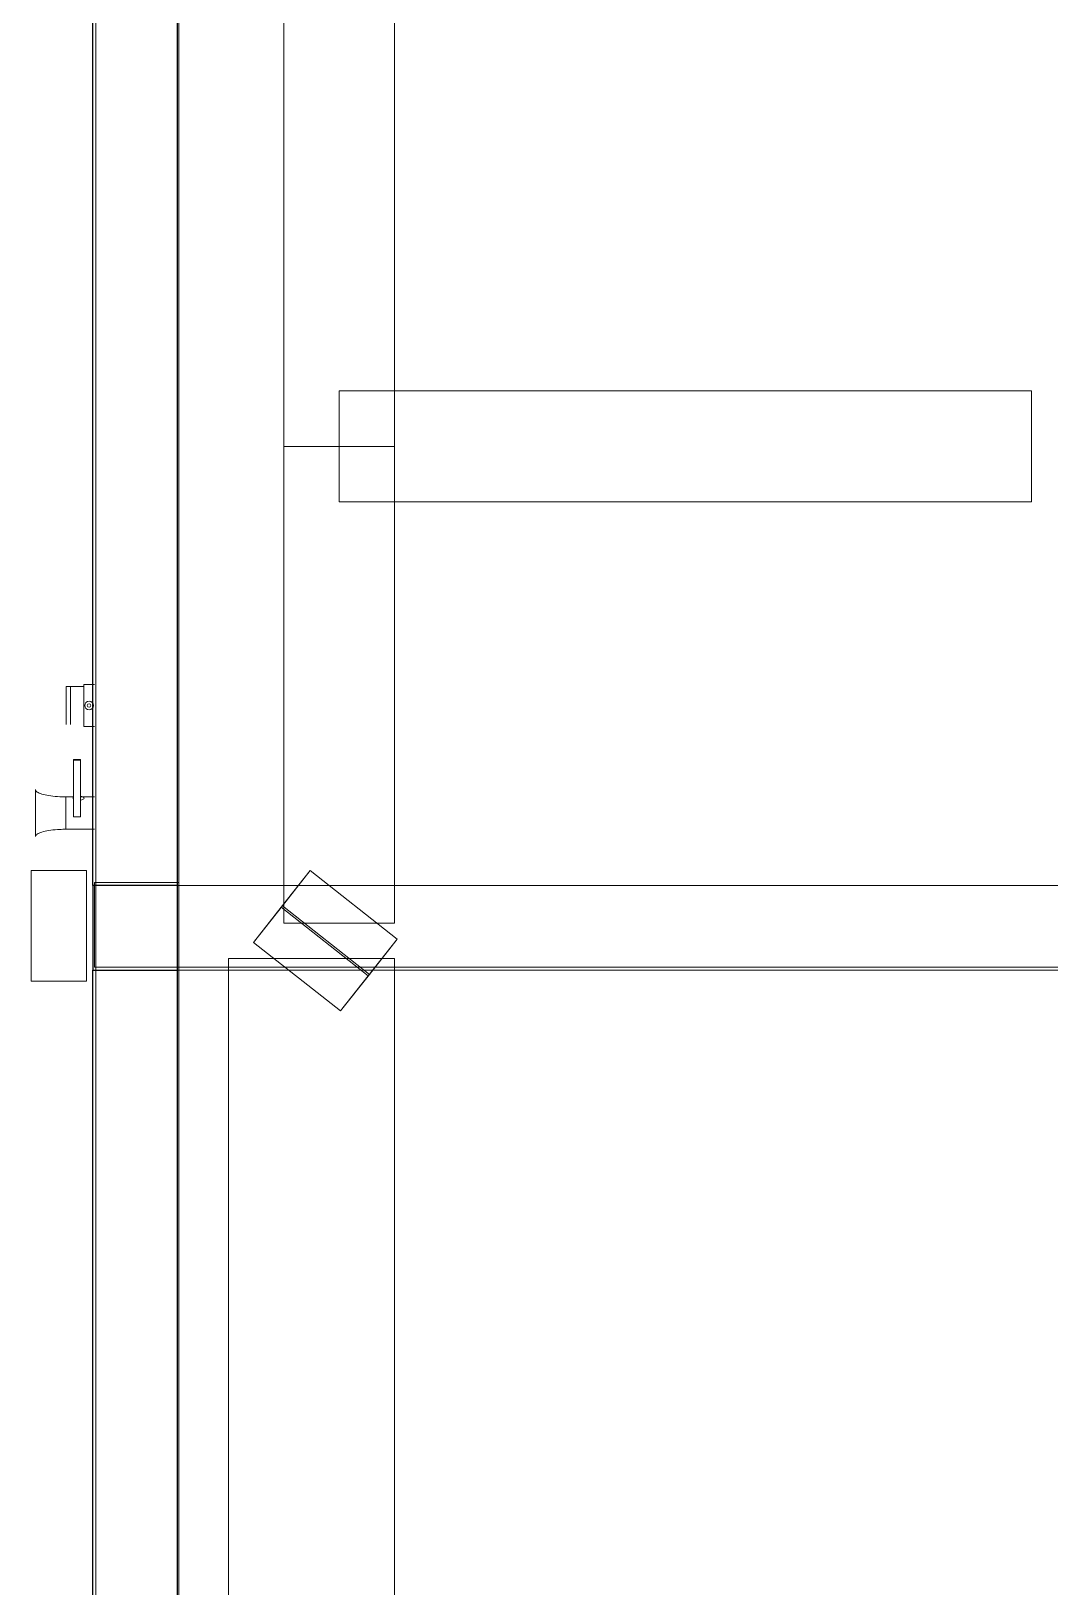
# Model space of a CAD drawing. Header units: inches. Extents: x -1128 to 651, y 96 to 845.
# Drawn here: x -975.75 to -972.43, y 690.18 to 695.26 of the extents above; entities that cross this region are included whole.
import ezdxf

# ---------------------------------------------------------------- set-up
doc = ezdxf.new("R2010")
doc.units = ezdxf.units.IN
doc.header["$MEASUREMENT"] = 0
for name, color, linetype in [('Background Stuff', 253, 'Continuous'), ('Cable Trench', 2, 'Continuous'), ('硅胶总平面底图 工艺装置区', 253, 'Continuous')]:
    doc.layers.add(name, color=color, linetype=linetype)

msp = doc.modelspace()

# ---------------------------------------------------------------- linework, layer by layer
at = {"color": 6, "lineweight": 0}
msp.add_lwpolyline([(-975.5391, 707.3874), (-967.1458, 707.3874), (-967.1458, 684.9151), (-975.5391, 684.9151)], close=True, dxfattribs=at)
at = {"layer": 'Background Stuff', "linetype": 'Continuous'}
for p, q in [((-975.5483, 692.4682), (-975.5483, 696.0267)), ((-975.2728, 692.4682), (-975.2728, 696.0267)), ((-975.5483, 692.4682), (-975.5483, 692.1927)), ((-975.2728, 692.4682), (-975.5483, 692.4682)), ((-975.2728, 692.1927), (-975.2728, 692.4682)), ((-975.5483, 688.6802), (-975.5483, 692.1927)), ((-975.5483, 692.1927), (-975.2728, 692.1927)), ((-975.2728, 688.6802), (-975.2728, 692.1927))]:
    msp.add_line(p, q, dxfattribs=at)
at = {"layer": 'Cable Trench', "linetype": 'Continuous', "lineweight": 13}
for p, q in [((-974.9257, 693.9015), (-974.9257, 697.8024)), ((-974.9257, 693.9015), (-974.9257, 697.8024)), ((-974.5642, 693.9015), (-974.5642, 697.8024)), ((-974.5642, 693.9015), (-974.5642, 697.8024)), ((-974.9257, 693.9015), (-974.9257, 696.0267)), ((-974.9257, 693.9015), (-974.9257, 696.0266)), ((-974.5642, 693.9015), (-974.5642, 696.0267)), ((-974.5642, 693.9015), (-974.5642, 696.0266)), ((-974.745, 693.7207), (-974.745, 694.0823)), ((-974.745, 694.0823), (-972.4854, 694.0823)), ((-974.745, 694.0823), (-974.745, 693.7207)), ((-974.745, 694.0823), (-972.4854, 694.0823)), ((-974.745, 693.7207), (-974.745, 694.0823)), ((-974.745, 694.0823), (-972.4854, 694.0823)), ((-974.745, 694.0823), (-974.745, 693.7207)), ((-974.745, 694.0823), (-972.4854, 694.0823)), ((-972.4854, 693.7207), (-972.4854, 694.0823)), ((-972.4854, 694.0823), (-972.4854, 693.7207)), ((-972.4854, 693.7207), (-972.4854, 694.0823)), ((-972.4854, 694.0823), (-972.4854, 693.7207)), ((-974.5642, 693.9015), (-974.9257, 693.9015)), ((-974.9257, 692.4682), (-974.9257, 693.9015)), ((-974.9257, 693.9015), (-974.5642, 693.9015)), ((-974.9257, 692.3456), (-974.9257, 693.9015)), ((-974.5642, 693.9015), (-974.9257, 693.9015)), ((-974.9257, 693.9015), (-974.5642, 693.9015)), ((-974.5642, 693.9015), (-974.9257, 693.9015)), ((-974.9257, 692.4682), (-974.9257, 693.9015)), ((-974.9257, 693.9015), (-974.5642, 693.9015)), ((-974.9257, 692.3456), (-974.9257, 693.9015)), ((-974.5642, 693.9015), (-974.9257, 693.9015)), ((-974.9257, 693.9015), (-974.5642, 693.9015)), ((-974.5642, 692.4682), (-974.5642, 693.9015)), ((-974.5642, 692.3456), (-974.5642, 693.9015)), ((-974.5642, 692.4682), (-974.5642, 693.9015)), ((-974.5642, 692.3456), (-974.5642, 693.9015)), ((-974.745, 693.7207), (-972.4854, 693.7207)), ((-974.745, 693.7207), (-972.4854, 693.7207)), ((-974.745, 693.7207), (-972.4854, 693.7207)), ((-974.745, 693.7207), (-972.4854, 693.7207)), ((-974.9341, 692.3977), (-974.8399, 692.5172)), ((-974.9341, 692.3977), (-974.8399, 692.5172)), ((-974.9303, 692.4024), (-974.8399, 692.5172)), ((-974.9303, 692.4024), (-974.8399, 692.5172)), ((-974.8399, 692.5172), (-974.5559, 692.2936)), ((-974.8399, 692.5172), (-974.5559, 692.2936)), ((-974.9257, 692.3456), (-974.9257, 692.4682)), ((-974.9257, 692.3456), (-974.9257, 692.4682)), ((-974.5642, 692.3456), (-974.5642, 692.4682)), ((-974.5642, 692.3456), (-974.5642, 692.4682)), ((-975.0245, 692.2829), (-974.9303, 692.4024)), ((-975.0245, 692.2829), (-974.9303, 692.4024)), ((-975.0245, 692.2829), (-974.9341, 692.3977)), ((-975.0245, 692.2829), (-974.9341, 692.3977)), ((-974.65, 692.174), (-974.9341, 692.3977)), ((-974.65, 692.174), (-974.9341, 692.3977)), ((-974.9303, 692.4024), (-974.6463, 692.1788)), ((-974.9303, 692.4024), (-974.6463, 692.1788)), ((-974.5642, 692.3456), (-974.9257, 692.3456)), ((-974.9257, 692.3456), (-974.5642, 692.3456)), ((-974.5642, 692.3456), (-974.9257, 692.3456)), ((-974.9257, 692.3456), (-974.5642, 692.3456)), ((-974.7404, 692.0592), (-975.0245, 692.2829)), ((-974.7404, 692.0592), (-975.0245, 692.2829)), ((-974.5559, 692.2936), (-974.65, 692.174)), ((-974.5559, 692.2936), (-974.65, 692.174)), ((-974.6463, 692.1788), (-974.5559, 692.2936)), ((-974.6463, 692.1788), (-974.5559, 692.2936)), ((-975.1065, 692.1927), (-975.1065, 692.2308)), ((-974.5642, 692.2308), (-975.1065, 692.2308)), ((-975.1065, 692.2308), (-974.5642, 692.2308)), ((-975.1065, 688.3262), (-975.1065, 692.2308)), ((-975.1065, 692.1927), (-975.1065, 692.2308)), ((-974.5642, 692.2308), (-975.1065, 692.2308)), ((-975.1065, 692.2308), (-974.5642, 692.2308)), ((-975.1065, 688.3262), (-975.1065, 692.2308)), ((-974.5642, 688.3262), (-974.5642, 692.2308)), ((-974.5642, 692.1927), (-974.5642, 692.2308)), ((-974.5642, 688.3262), (-974.5642, 692.2308)), ((-974.5642, 692.1927), (-974.5642, 692.2308)), ((-975.1065, 688.6802), (-975.1065, 692.1927)), ((-975.1065, 688.6802), (-975.1065, 692.1927)), ((-974.6463, 692.1788), (-974.7404, 692.0592)), ((-974.6463, 692.1788), (-974.7404, 692.0592)), ((-974.5642, 688.6802), (-974.5642, 692.1927)), ((-974.5642, 688.6802), (-974.5642, 692.1927)), ((-974.7404, 692.0592), (-974.65, 692.174)), ((-974.7404, 692.0592), (-974.65, 692.174))]:
    msp.add_line(p, q, dxfattribs=at)
at = {"layer": '硅胶总平面底图 工艺装置区', "color": 253, "linetype": 'Continuous', "lineweight": 0}
for p, q in [((-975.2681, 692.4781), (-975.2681, 696.0365)), ((-975.6355, 692.9942), (-975.6355, 693.1181)), ((-975.6211, 693.1181), (-975.6355, 693.1181)), ((-975.6211, 692.9942), (-975.6211, 693.1181)), ((-975.6211, 693.1181), (-975.5781, 693.1181)), ((-975.5436, 693.125), (-975.5781, 693.125)), ((-975.5781, 693.125), (-975.5781, 692.9873)), ((-975.6355, 693.001), (-975.6355, 692.9942)), ((-975.5781, 692.9873), (-975.5436, 692.9873)), ((-975.6119, 692.8795), (-975.5891, 692.8795)), ((-975.6119, 692.8795), (-975.6119, 692.8781)), ((-975.6119, 692.8795), (-975.6119, 692.6923)), ((-975.6119, 692.8781), (-975.5891, 692.8781)), ((-975.5891, 692.8781), (-975.5891, 692.8795)), ((-975.5891, 692.6923), (-975.5891, 692.8795)), ((-975.7361, 692.705), (-975.7361, 692.7818)), ((-975.6367, 692.6521), (-975.6367, 692.7579)), ((-975.6367, 692.7579), (-975.6119, 692.7579)), ((-975.5891, 692.7579), (-975.5436, 692.7579)), ((-975.7361, 692.6282), (-975.7361, 692.705)), ((-975.6119, 692.6923), (-975.5891, 692.6923)), ((-975.6367, 692.6521), (-975.5436, 692.6521)), ((-975.75, 692.5179), (-975.5693, 692.5179)), ((-975.75, 692.5179), (-975.5693, 692.5179)), ((-975.75, 692.5179), (-975.75, 692.1563)), ((-975.75, 692.1563), (-975.75, 692.5179)), ((-975.5693, 692.1563), (-975.5693, 692.5179)), ((-975.5693, 692.1563), (-975.5693, 692.5179)), ((-975.5436, 692.4781), (-975.5436, 692.2026)), ((-975.2681, 692.4781), (-975.5436, 692.4781)), ((-975.2728, 692.4682), (-967.4213, 692.4682)), ((-975.2681, 692.2026), (-975.2681, 692.4781)), ((-975.5436, 692.2026), (-975.2681, 692.2026)), ((-975.2728, 692.1927), (-967.4213, 692.1927)), ((-975.2681, 692.2026), (-967.4166, 692.2026)), ((-975.2681, 688.6901), (-975.2681, 692.2026)), ((-975.5693, 692.1563), (-975.75, 692.1563)), ((-975.5693, 692.1563), (-975.75, 692.1563))]:
    msp.add_line(p, q, dxfattribs=at)
for radius in [0.0143, 0.00574]:
    msp.add_circle((-975.5609, 693.0561), radius, dxfattribs=at)
for major_axis, start_param, end_param in [((-0.0179, 0), 5.931591, 6.283185), ((-0.0179, 0), 0, 0.351594), ((0.0179, 0), 5.052012, 7.514359)]:
    msp.add_ellipse((-975.5951, 692.7539), major_axis=major_axis, ratio=0.382683, start_param=start_param, end_param=end_param, dxfattribs=at)
for points in [[(-975.7361, 692.7818), (-975.7361, 692.7812), (-975.736, 692.7806), (-975.7358, 692.78), (-975.7356, 692.7793), (-975.7353, 692.7787), (-975.7348, 692.778), (-975.7342, 692.7771), (-975.7334, 692.7763), (-975.7325, 692.7754), (-975.731, 692.7741), (-975.7291, 692.7729), (-975.7267, 692.7717), (-975.7225, 692.7695), (-975.7168, 692.7675), (-975.7101, 692.7657), (-975.7031, 692.7638), (-975.6948, 692.7623), (-975.6858, 692.761), (-975.6767, 692.7598), (-975.6669, 692.7589), (-975.6567, 692.7584), (-975.6501, 692.7581), (-975.6434, 692.7579), (-975.6367, 692.7579)], [(-975.7361, 692.6282), (-975.7361, 692.6288), (-975.736, 692.6294), (-975.7358, 692.63), (-975.7356, 692.6307), (-975.7353, 692.6314), (-975.7348, 692.6321), (-975.7342, 692.6329), (-975.7334, 692.6338), (-975.7325, 692.6346), (-975.731, 692.6359), (-975.7291, 692.6372), (-975.7267, 692.6384), (-975.7225, 692.6405), (-975.7168, 692.6426), (-975.7101, 692.6444), (-975.7031, 692.6462), (-975.6948, 692.6478), (-975.6858, 692.649), (-975.6767, 692.6503), (-975.6669, 692.6512), (-975.6567, 692.6517), (-975.6501, 692.652), (-975.6434, 692.6521), (-975.6367, 692.6521)]]:
    msp.add_open_spline(points, degree=3, knots=[0, 0, 0, 0, 0.077147, 0.077147, 0.077147, 0.16172, 0.16172, 0.16172, 0.27128, 0.27128, 0.27128, 0.438196, 0.438196, 0.438196, 0.740423, 0.740423, 0.740423, 1.054582, 1.054582, 1.054582, 1.368741, 1.368741, 1.368741, 1.570796, 1.570796, 1.570796, 1.570796], dxfattribs=at)

doc.saveas('drawing.dxf')
